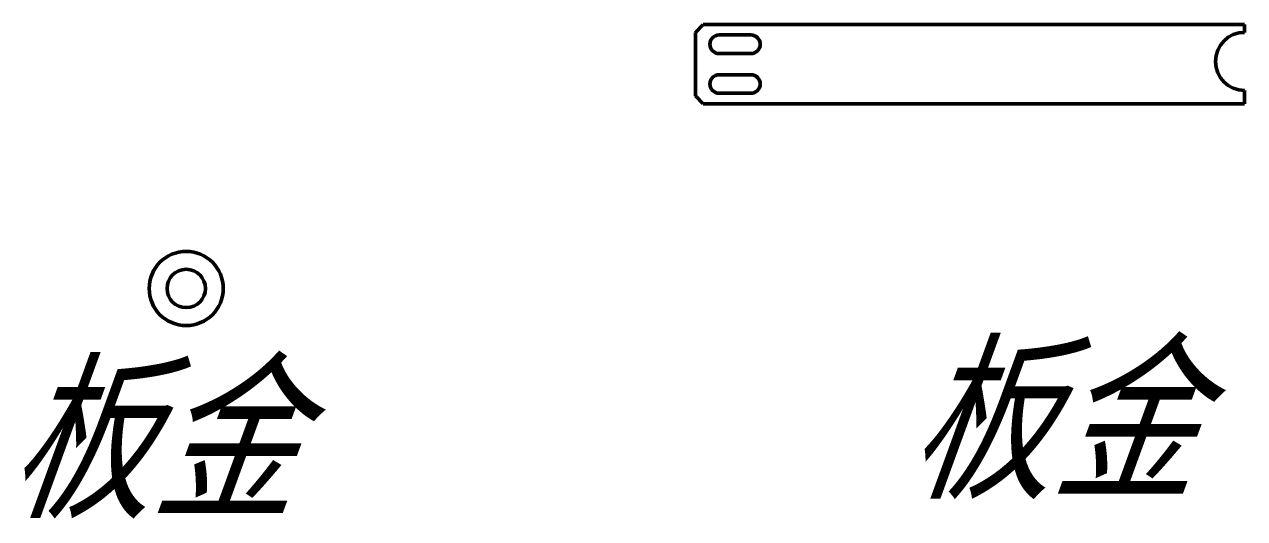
# Model space of a CAD drawing. Header units: inches. Extents: x 17901 to 26602, y 9673 to 14036.
# Drawn here: x 20487.4 to 20948.4, y 12822.3 to 13008.9 of the extents above; entities that cross this region are included whole.
import ezdxf

# ---------------------------------------------------------------- set-up
doc = ezdxf.new("R2010")
doc.units = ezdxf.units.IN
doc.header["$MEASUREMENT"] = 0
doc.layers.add('标注线', color=3, linetype='Continuous', lineweight=25)
doc.layers.add('粗实线', color=7, linetype='Continuous', lineweight=50)
doc.styles.add('DIM', font='romans.shx', dxfattribs={"width": 0.8, "oblique": 20, "bigfont": 'bigfont.shx'})

msp = doc.modelspace()

# ---------------------------------------------------------------- linework, layer by layer
at = {"layer": '粗实线', "ltscale": 0.106066}
for p, q in [((20740.927, 13005.948), (20743.927, 13008.948)), ((20740.927, 12981.948), (20743.927, 12978.948))]:
    msp.add_line(p, q, dxfattribs=at)
at = {"layer": '粗实线'}
for p, q in [((20740.927, 12981.948), (20740.927, 13005.948)), ((20743.927, 13008.948), (20948.427, 13008.948)), ((20743.927, 12978.948), (20948.427, 12978.948))]:
    msp.add_line(p, q, dxfattribs=at)
at = {"layer": '粗实线', "ltscale": 0.3}
for p, q in [((20761.927, 13004.948), (20749.927, 13004.948)), ((20749.927, 12997.948), (20761.927, 12997.948)), ((20761.927, 12989.948), (20749.927, 12989.948)), ((20749.927, 12982.948), (20761.927, 12982.948))]:
    msp.add_line(p, q, dxfattribs=at)
at = {"layer": '粗实线', "ltscale": 0.425}
for p, q in [((20948.427, 13008.948), (20931.427, 13008.948)), ((20948.427, 12978.948), (20931.427, 12978.948))]:
    msp.add_line(p, q, dxfattribs=at)
at = {"layer": '粗实线', "ltscale": 0.075}
msp.add_line((20948.427, 13008.948), (20948.427, 13005.948), dxfattribs=at)
at = {"layer": '粗实线', "ltscale": 0.125}
msp.add_line((20948.427, 12983.948), (20948.427, 12978.948), dxfattribs=at)
at = {"layer": '粗实线'}
for radius in [14, 7.25]:
    msp.add_circle((20548.562, 12909.192), radius, dxfattribs=at)
for centre, radius, start, end in [((20749.927, 13001.448), 3.5, 90, 270), ((20761.927, 13001.448), 3.5, 270, 90), ((20948.427, 12994.948), 11, 90, 270), ((20948.427, 12994.948), 11, 90, 270), ((20749.927, 12986.448), 3.5, 90, 270), ((20761.927, 12986.448), 3.5, 270, 90)]:
    msp.add_arc(centre, radius, start, end, dxfattribs=at)

# ---------------------------------------------------------------- texts
at = {"layer": '标注线', "color": 3, "char_height": 50, "width": 659.636, "attachment_point": 1, "style": 'DIM'}
for insert in [(20820.894, 12885.182), (20480.799, 12877.851)]:
    msp.add_mtext('{\\fFangSong_GB2312|b0|i0|c134|p49;板金}', dxfattribs=dict(at, insert=insert))

doc.saveas('drawing.dxf')
